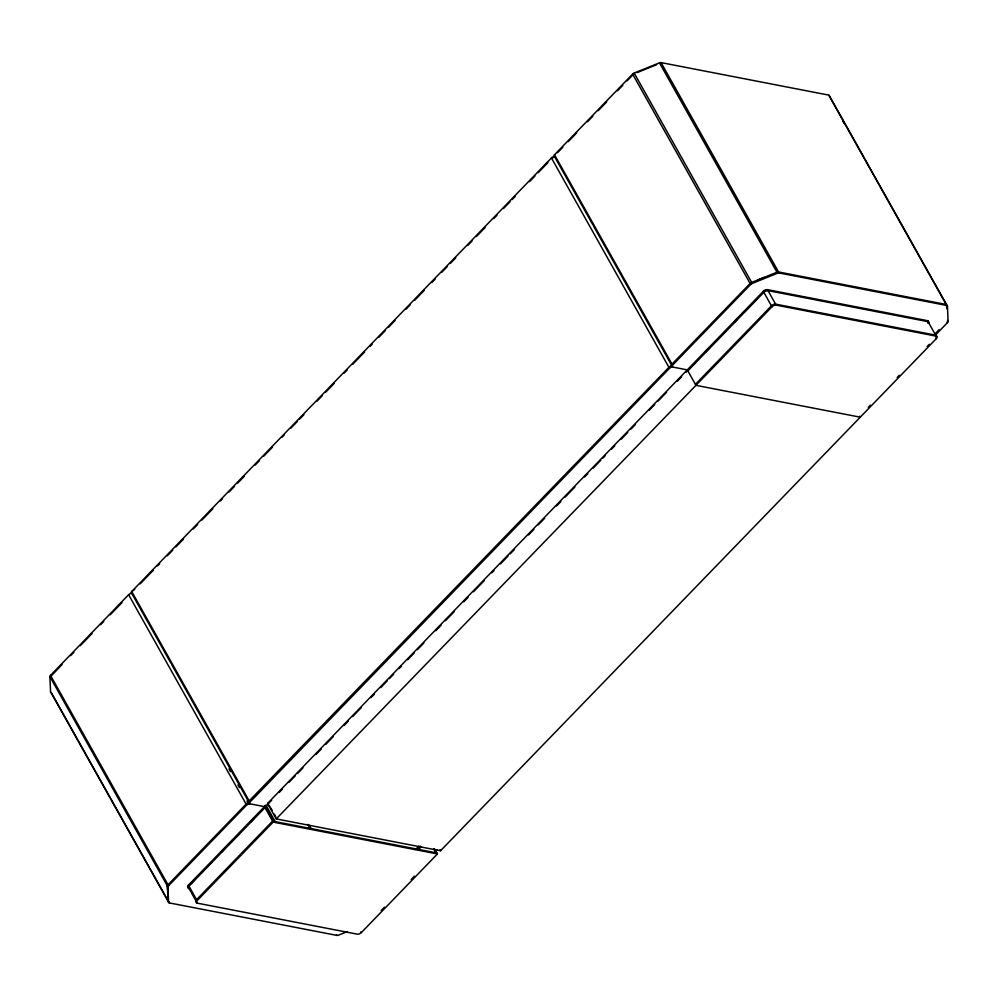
<?xml version="1.0" encoding="UTF-8"?>
<svg xmlns="http://www.w3.org/2000/svg" width="998" height="998" viewBox="0 0 998 998"><rect width="100%" height="100%" fill="white"/><g stroke="black" fill="none" stroke-linecap="round" stroke-linejoin="round"><path stroke-width="1.5" d="M51.073 676.133L62.076 664.506M347.379 931.583L338.534 935.151A2.47 1.248 -29.3 0 1 336.925 935.4L169.286 902.903A2.47 1.248 -29.3 0 1 168.6 902.217L50.549 691.851L49.9 676.607A2.47 1.248 -29.3 0 1 50.511 675.396L128.617 594.721A2.47 1.248 -29.3 0 1 131.786 593.436A2.47 1.248 -29.3 0 1 131.699 591.527L551.432 157.958A2.47 1.248 -29.3 0 1 554.601 156.674A2.47 1.248 -29.3 0 1 554.514 154.765L632.62 74.089A2.47 1.248 -29.3 0 1 634.179 73.054L659.466 62.849A2.47 1.248 -29.3 0 1 661.063 62.6L828.702 95.097A2.47 1.248 -29.3 0 1 829.4 95.783L947.451 306.149L948.1 321.393A2.47 1.248 -29.3 0 1 947.489 322.616L935.151 335.353M70.633 655.661L73.84 652.355M80.252 645.718L92.028 633.568M100.586 624.723L103.792 621.405M110.217 614.78L121.981 602.617M134.73 589.456L131.699 591.527L249.749 801.893A2.47 1.248 -29.3 0 0 249.837 803.802A2.47 1.248 -29.3 0 0 246.656 805.074L168.562 885.75A2.47 1.248 -29.3 0 0 167.951 886.973L168.6 902.217M140.157 583.855L153.168 570.407M157.509 565.928L159.668 563.683M167.265 555.836L172.691 550.235M175.947 546.879L183.532 539.032M193.3 528.952L197.629 524.474M201.97 519.995L212.811 508.793M220.408 500.946L222.579 498.701M229.078 491.977L234.505 486.375M237.761 483.02L244.273 476.296M255.114 465.093L259.455 460.614M263.796 456.136L272.466 447.166M282.222 437.087L284.393 434.841M290.905 428.13L297.416 421.406M299.587 419.16L303.916 414.681M316.94 401.233L322.354 395.632M325.61 392.276L334.293 383.307M344.048 373.227L347.304 369.871M352.731 364.27L364.657 351.945M370.083 346.343L372.242 344.098M378.753 337.374L385.265 330.65M388.509 327.294L395.021 320.57M405.862 309.368L410.203 304.889M414.544 300.41L424.3 290.318M431.897 282.484L435.153 279.116M441.652 272.404L447.079 266.803M450.335 263.435L455.762 257.833M467.688 245.508L472.029 241.029M476.37 236.551L485.04 227.581M493.723 218.624L496.967 215.256M503.479 208.545L509.99 201.821M512.149 199.575L515.405 196.219M529.514 181.648L534.928 176.047M538.184 172.691L547.939 162.612M557.508 152.719L562.86 147.193M568.211 141.666L576.769 132.834M587.46 121.781L592.812 116.255M598.164 110.728L606.722 101.883M617.425 90.843L622.777 85.317M627.056 80.888L633.805 73.977M688.133 370.046L672.652 367.039A2.47 1.248 -29.3 0 0 669.483 368.324L250.099 801.98M672.652 367.039A2.47 1.248 -29.3 0 1 672.565 365.131L750.658 284.455A2.47 1.248 -29.3 0 1 752.23 283.42L777.517 273.202A2.47 1.248 -29.3 0 1 779.114 272.965L946.753 305.463A2.47 1.248 -29.3 0 1 947.451 306.149M188.198 887.571A3.256 1.634 -29.3 0 1 188.435 885.164L264.47 806.634L273.14 822.103L437.448 853.951L361.426 932.481A3.256 1.634 -29.3 0 1 357.247 934.165L197.23 903.14L196.681 902.167A3.256 1.634 -29.3 0 1 196.569 899.647L272.591 821.117L436.899 852.966M267.551 803.44L763.308 291.341A3.256 1.634 -29.3 0 1 767.474 289.657L927.504 320.682L936.174 336.139A3.256 1.634 -29.3 0 1 936.286 338.659L440.542 850.758L276.234 818.909L267.551 803.44L272.105 810.189M188.684 885.962L189.296 885.338M190.356 884.228L194.622 879.837M200.997 873.238L211.676 862.21M221.331 852.242L224.55 848.911M230.987 842.262L238.497 834.503M250.298 822.315L253.517 818.996M259.954 812.347L271.656 800.259M279.215 792.449L282.446 789.106M288.933 782.407L295.408 775.72M297.579 773.487L302.98 767.899M315.942 754.513L321.344 748.937M325.66 744.471L333.22 736.661M344.023 725.509L348.339 721.043M352.656 716.576L361.301 707.657M371.019 697.614L374.262 694.271M380.737 687.585L387.199 680.898M389.357 678.665L393.674 674.211M399.063 668.648L401.221 666.415M407.695 659.728L414.17 653.041M417.401 649.698L423.876 643.011M435.739 630.761L441.128 625.185M445.445 620.731L454.078 611.824M463.783 601.794L468.099 597.34M473.489 591.764L484.279 580.624M491.827 572.827L493.985 570.594M500.46 563.907L508.007 556.111M510.165 553.878L514.481 549.424M528.503 534.94L533.893 529.364M538.209 524.911L544.683 518.224M556.547 505.974L560.864 501.52M565.18 497.054L574.885 487.036M584.591 477.007L587.822 473.663M593.224 468.087L600.771 460.29M602.929 458.057L605.087 455.837M611.549 449.15L614.793 445.807M621.267 439.12L627.73 432.433M630.973 429.09L635.289 424.637M649.311 410.153L654.7 404.577M657.932 401.233L666.564 392.326M677.355 381.186L681.659 376.733M685.975 372.266L694.571 363.397M705.299 352.306L709.59 347.878M714.955 342.339L725.683 331.249M734.266 322.391L737.485 319.061M743.922 312.411L756.709 299.2M764.767 290.88L765.379 290.256M687.834 370.857L763.857 292.327A3.256 1.634 -29.3 0 1 768.023 290.643L928.053 321.668A3.256 1.634 -29.3 0 1 928.751 323.377M695.406 384.355L771.429 305.825A3.256 1.634 -29.3 0 1 775.608 304.141L935.625 335.166A3.256 1.634 -29.3 0 1 936.336 336.875M197.23 903.14A3.256 1.634 -29.3 0 1 197.117 900.633L273.14 822.103M276.234 818.909L771.978 306.81A3.256 1.634 -29.3 0 1 776.157 305.126L936.174 336.139M415.555 849.523L418.773 846.204M417.189 849.398L420.408 846.079M418.823 849.261L420.969 847.04M935.213 333.731L939.118 329.689M435.265 851.731L437.311 849.597M381.211 910.488L384.43 907.17M411.201 879.512L414.407 876.194M868.272 407.359L870.418 405.151M897.19 377.494L899.323 375.285M927.167 346.531L929.313 344.31M637.023 72.629L656.684 64.695M758.006 279.889L764.318 277.332M553.453 157.522L551.432 157.958L669.483 368.324M248.14 803.652L246.968 800.982M947.065 308.981L946.204 304.477L778.565 271.98A2.47 1.248 -29.3 0 0 776.968 272.229L751.681 282.434A2.47 1.248 -29.3 0 0 750.109 283.469L672.016 364.145A2.47 1.248 -29.3 0 0 672.091 366.054A2.47 1.248 -29.3 0 0 668.922 367.339L249.201 800.907A2.47 1.248 -29.3 0 0 249.288 802.816A2.47 1.248 -29.3 0 0 246.107 804.101L168.013 884.764A2.47 1.248 -29.3 0 0 167.402 885.987L168.038 901.231A2.47 1.248 -29.3 0 0 168.737 901.918M927.329 321.643L927.965 321.768L927.416 320.782M265.318 806.796L249.837 803.802L230.451 769.258M265.867 807.781L265.019 807.619L188.996 886.149A3.256 1.634 -29.3 0 0 189.096 888.657M828.702 95.097L946.753 305.463M842.761 120.945L844.208 123.515M947.551 320.408L948.1 321.393M947.065 321.867L947.489 322.616M935.875 337.923L936.286 338.659M859.715 416.203L860.264 417.189L695.955 385.34L687.285 369.871M661.075 62.6L779.114 272.965M659.466 62.849L777.517 273.202M767.474 289.657L776.157 305.126M763.308 291.341L771.978 306.81M634.179 73.054L752.23 283.42M632.62 74.089L750.658 284.455M554.514 154.765L672.565 365.131M554.601 156.674L593.012 225.124M593.76 226.471L672.103 366.054M439.981 849.772L440.542 850.758M434.617 848.911L437.448 853.951M433.768 848.749L436.588 853.789M309.255 825.234L311.501 829.251M307.758 824.398L310.004 828.402M361.014 931.745L361.426 932.481M274.325 814.143L275.797 816.776M265.979 805.211L274.986 821.242M265.231 805.336L274.225 821.366M264.769 805.823L273.452 821.279M336.513 934.664L336.925 935.4M131.786 593.436L170.945 663.233M171.706 664.568L229.702 767.924M228.979 768.922L230.476 771.591M237.973 784.952L239.47 787.622M128.617 594.721L246.656 805.074M188.435 885.164L197.117 900.633M188.547 887.684L190.992 892.037M191.628 893.16L196.045 901.032M50.511 675.396L168.562 885.75M49.9 676.607L167.951 886.973M70.072 726.095L51.247 692.537A2.47 1.248 -29.3 0 1 50.549 691.851M70.821 727.442L109.992 797.227M110.741 798.575L149.164 867.025M149.912 868.36L169.286 902.903M167.402 885.987L167.564 889.804M188.934 885.812A1.959 0.986 -29.3 0 1 189.096 885.563M927.504 320.682A3.256 1.634 -29.3 0 1 927.94 322.803M927.629 322.678A1.959 0.986 -29.3 0 1 927.741 322.841M765.042 290.867A1.959 0.986 -29.3 0 1 766.102 290.493"/></g></svg>
